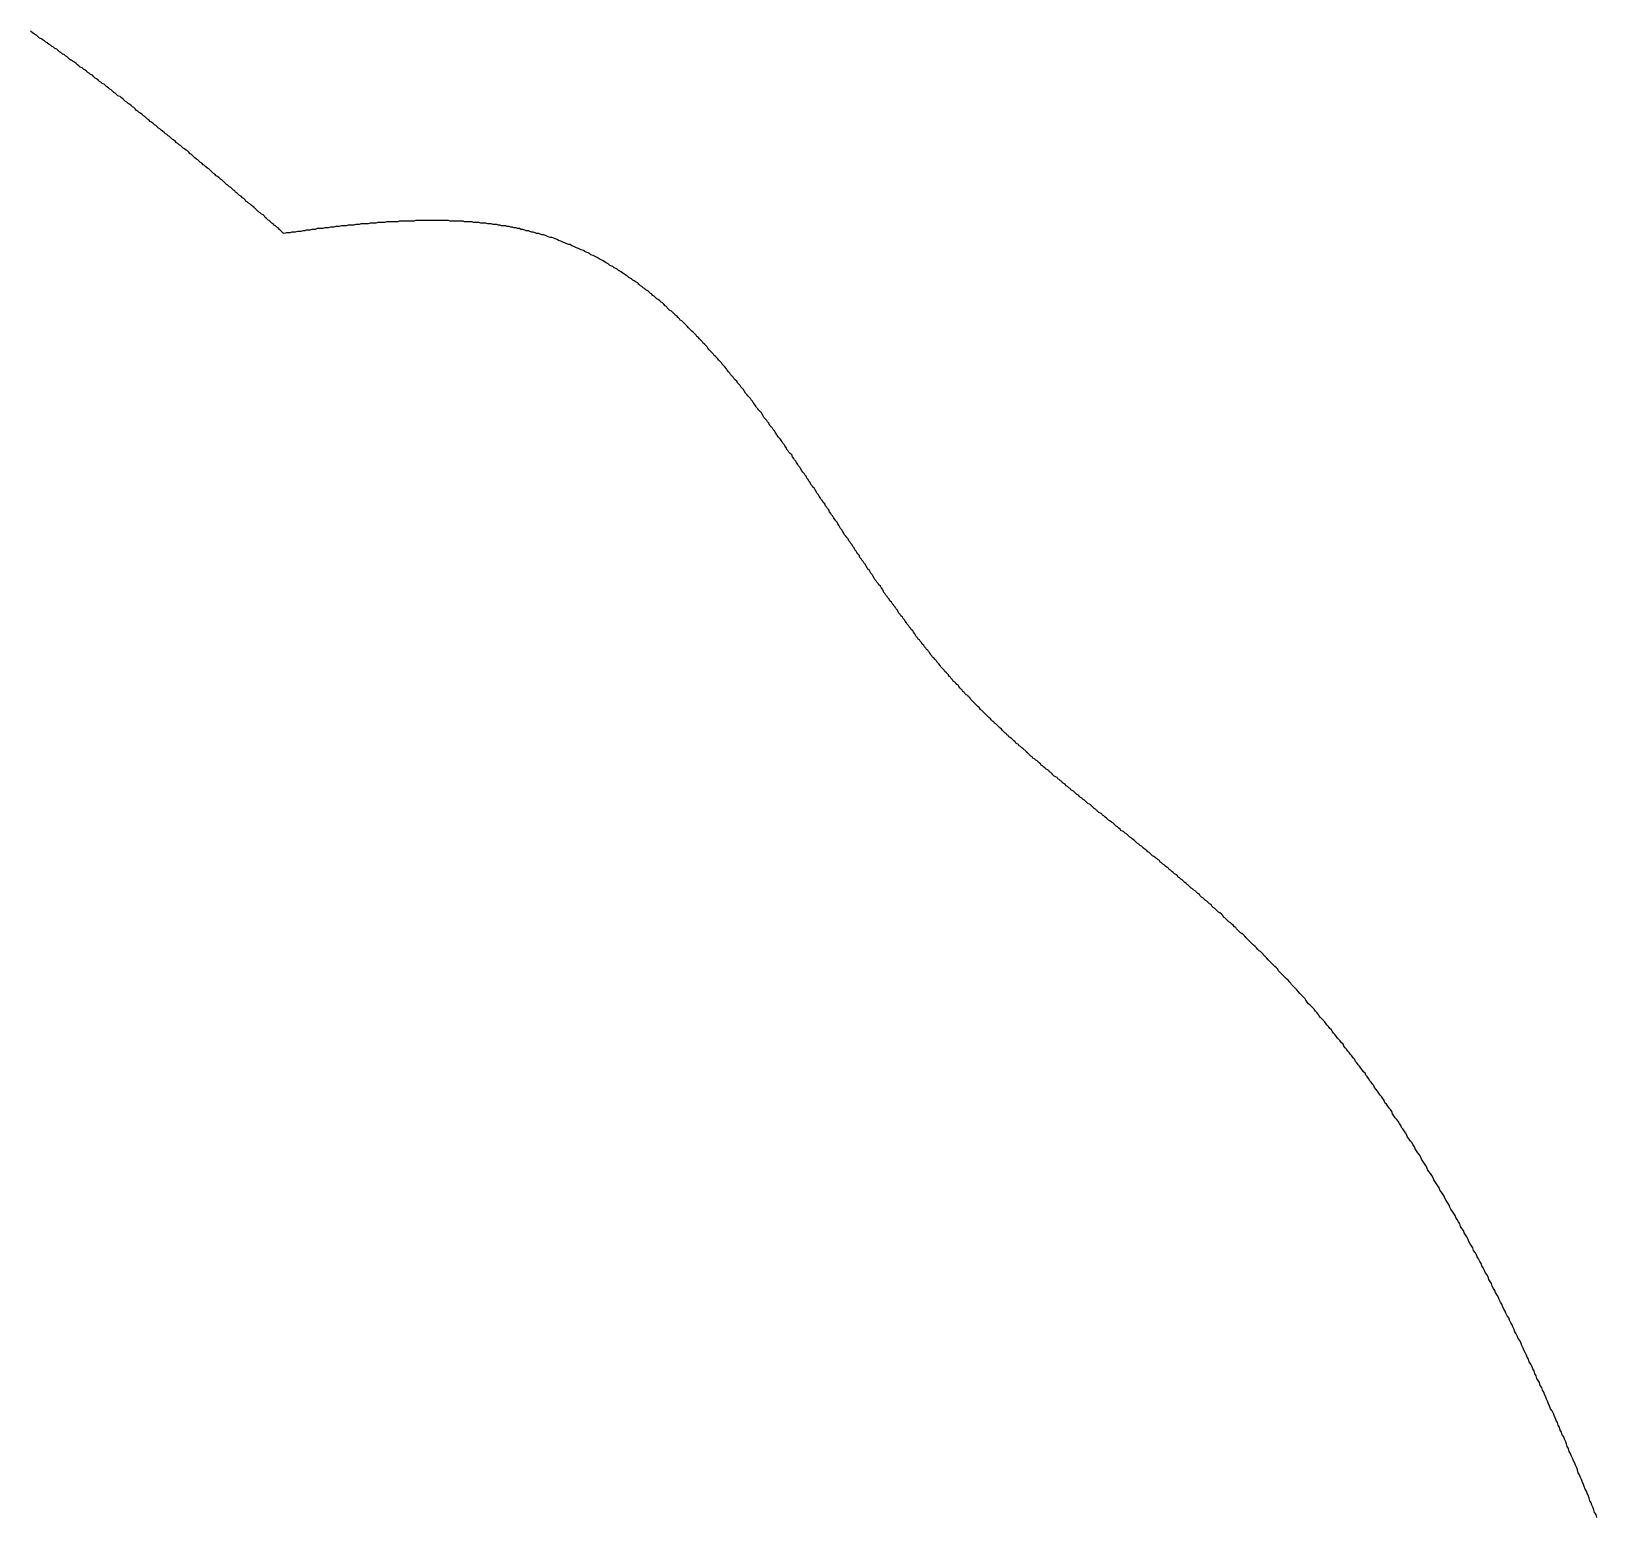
# Model space of a CAD drawing. Header units: millimetres. Extents: x 35 to 605, y 64 to 964.
# Drawn here: x 333.79 to 356.56, y 832.7 to 854.27 of the extents above; entities that cross this region are included whole.
import ezdxf

# ---------------------------------------------------------------- set-up
doc = ezdxf.new("R2010")
doc.units = ezdxf.units.MM
doc.layers.add('DRAW', color=7, linetype='Continuous')

msp = doc.modelspace()

# ---------------------------------------------------------------- linework, layer by layer
at = {"layer": 'DRAW'}
msp.add_polyline3d([(356.557, 832.658, 0), (356.547, 832.698, 0), (356.527, 832.728, 0), (356.517, 832.768, 0), (356.507, 832.798, 0), (356.487, 832.838, 0), (356.477, 832.868, 0), (356.457, 832.898, 0), (356.447, 832.938, 0), (356.437, 832.968, 0), (356.417, 833.008, 0), (356.407, 833.038, 0), (356.387, 833.068, 0), (356.377, 833.108, 0), (356.367, 833.138, 0), (356.347, 833.178, 0), (356.337, 833.208, 0), (356.317, 833.248, 0), (356.307, 833.278, 0), (356.287, 833.308, 0), (356.277, 833.348, 0), (356.267, 833.378, 0), (356.247, 833.418, 0), (356.237, 833.448, 0), (356.217, 833.488, 0), (356.207, 833.518, 0), (356.187, 833.558, 0), (356.177, 833.588, 0), (356.157, 833.618, 0), (356.147, 833.658, 0), (356.127, 833.688, 0), (356.117, 833.728, 0), (356.107, 833.758, 0), (356.087, 833.798, 0), (356.077, 833.828, 0), (356.057, 833.858, 0), (356.047, 833.898, 0), (356.027, 833.928, 0), (356.017, 833.968, 0), (355.997, 833.998, 0), (355.987, 834.038, 0), (355.967, 834.068, 0), (355.957, 834.098, 0), (355.937, 834.138, 0), (355.927, 834.168, 0), (355.907, 834.208, 0), (355.887, 834.238, 0), (355.877, 834.268, 0), (355.857, 834.308, 0), (355.847, 834.338, 0), (355.827, 834.378, 0), (355.817, 834.408, 0), (355.797, 834.448, 0), (355.787, 834.478, 0), (355.767, 834.508, 0), (355.757, 834.548, 0), (355.737, 834.578, 0), (355.727, 834.618, 0), (355.707, 834.648, 0), (355.687, 834.678, 0), (355.677, 834.718, 0), (355.657, 834.748, 0), (355.647, 834.788, 0), (355.627, 834.818, 0), (355.617, 834.848, 0), (355.597, 834.888, 0), (355.577, 834.918, 0), (355.567, 834.958, 0), (355.547, 834.988, 0), (355.537, 835.018, 0), (355.517, 835.058, 0), (355.497, 835.088, 0), (355.487, 835.118, 0), (355.467, 835.158, 0), (355.457, 835.188, 0), (355.437, 835.228, 0), (355.417, 835.258, 0), (355.407, 835.288, 0), (355.387, 835.328, 0), (355.367, 835.358, 0), (355.357, 835.388, 0), (355.337, 835.428, 0), (355.327, 835.458, 0), (355.307, 835.488, 0), (355.287, 835.528, 0), (355.277, 835.558, 0), (355.257, 835.588, 0), (355.237, 835.628, 0), (355.227, 835.658, 0), (355.207, 835.688, 0), (355.187, 835.728, 0), (355.177, 835.758, 0), (355.157, 835.788, 0), (355.137, 835.828, 0), (355.127, 835.858, 0), (355.107, 835.888, 0), (355.087, 835.928, 0), (355.077, 835.958, 0), (355.057, 835.988, 0), (355.037, 836.018, 0), (355.027, 836.058, 0), (355.007, 836.088, 0), (354.987, 836.118, 0), (354.977, 836.158, 0), (354.957, 836.188, 0), (354.937, 836.218, 0), (354.927, 836.248, 0), (354.907, 836.288, 0), (354.887, 836.318, 0), (354.877, 836.348, 0), (354.857, 836.378, 0), (354.837, 836.418, 0), (354.817, 836.448, 0), (354.807, 836.478, 0), (354.787, 836.508, 0), (354.767, 836.538, 0), (354.757, 836.578, 0), (354.737, 836.608, 0), (354.717, 836.638, 0), (354.697, 836.668, 0), (354.687, 836.698, 0), (354.667, 836.738, 0), (354.647, 836.768, 0), (354.627, 836.798, 0), (354.617, 836.828, 0), (354.597, 836.858, 0), (354.577, 836.888, 0), (354.567, 836.928, 0), (354.547, 836.958, 0), (354.527, 836.988, 0), (354.507, 837.018, 0), (354.497, 837.048, 0), (354.477, 837.078, 0), (354.457, 837.108, 0), (354.437, 837.138, 0), (354.417, 837.178, 0), (354.407, 837.208, 0), (354.387, 837.238, 0), (354.367, 837.268, 0), (354.347, 837.298, 0), (354.337, 837.328, 0), (354.317, 837.358, 0), (354.297, 837.388, 0), (354.277, 837.418, 0), (354.267, 837.448, 0), (354.247, 837.478, 0), (354.227, 837.508, 0), (354.207, 837.538, 0), (354.187, 837.568, 0), (354.177, 837.598, 0), (354.157, 837.628, 0), (354.137, 837.658, 0), (354.117, 837.688, 0), (354.097, 837.718, 0), (354.087, 837.748, 0), (354.067, 837.778, 0), (354.047, 837.808, 0), (354.027, 837.838, 0), (354.007, 837.868, 0), (353.997, 837.898, 0), (353.977, 837.928, 0), (353.957, 837.958, 0), (353.937, 837.988, 0), (353.917, 838.018, 0), (353.907, 838.048, 0), (353.887, 838.078, 0), (353.867, 838.108, 0), (353.847, 838.128, 0), (353.827, 838.158, 0), (353.807, 838.188, 0), (353.797, 838.218, 0), (353.777, 838.248, 0), (353.757, 838.278, 0), (353.737, 838.308, 0), (353.717, 838.328, 0), (353.707, 838.358, 0), (353.687, 838.388, 0), (353.667, 838.418, 0), (353.647, 838.448, 0), (353.627, 838.468, 0), (353.607, 838.498, 0), (353.587, 838.528, 0), (353.577, 838.558, 0), (353.557, 838.588, 0), (353.537, 838.608, 0), (353.517, 838.638, 0), (353.497, 838.668, 0), (353.477, 838.688, 0), (353.467, 838.718, 0), (353.447, 838.748, 0), (353.427, 838.778, 0), (353.407, 838.798, 0), (353.387, 838.828, 0), (353.367, 838.858, 0), (353.347, 838.878, 0), (353.327, 838.908, 0), (353.317, 838.938, 0), (353.297, 838.958, 0), (353.277, 838.988, 0), (353.257, 839.008, 0), (353.237, 839.038, 0), (353.217, 839.068, 0), (353.197, 839.088, 0), (353.187, 839.118, 0), (353.167, 839.138, 0), (353.147, 839.168, 0), (353.127, 839.188, 0), (353.107, 839.218, 0), (353.087, 839.238, 0), (353.067, 839.268, 0), (353.047, 839.288, 0), (353.037, 839.318, 0), (353.017, 839.338, 0), (352.997, 839.368, 0), (352.977, 839.388, 0), (352.957, 839.418, 0), (352.937, 839.438, 0), (352.917, 839.468, 0), (352.897, 839.488, 0), (352.877, 839.508, 0), (352.867, 839.538, 0), (352.847, 839.558, 0), (352.827, 839.588, 0), (352.807, 839.608, 0), (352.787, 839.628, 0), (352.767, 839.658, 0), (352.747, 839.678, 0), (352.727, 839.698, 0), (352.707, 839.728, 0), (352.697, 839.748, 0), (352.677, 839.768, 0), (352.657, 839.798, 0), (352.637, 839.818, 0), (352.617, 839.838, 0), (352.597, 839.868, 0), (352.577, 839.888, 0), (352.557, 839.908, 0), (352.537, 839.928, 0), (352.517, 839.958, 0), (352.507, 839.978, 0), (352.487, 839.998, 0), (352.467, 840.018, 0), (352.447, 840.048, 0), (352.427, 840.068, 0), (352.407, 840.088, 0), (352.387, 840.108, 0), (352.367, 840.128, 0), (352.347, 840.148, 0), (352.327, 840.178, 0), (352.317, 840.198, 0), (352.297, 840.218, 0), (352.277, 840.238, 0), (352.257, 840.258, 0), (352.237, 840.278, 0), (352.217, 840.298, 0), (352.197, 840.328, 0), (352.177, 840.348, 0), (352.157, 840.368, 0), (352.137, 840.388, 0), (352.117, 840.408, 0), (352.107, 840.428, 0), (352.087, 840.448, 0), (352.067, 840.468, 0), (352.047, 840.488, 0), (352.027, 840.508, 0), (352.007, 840.528, 0), (351.987, 840.548, 0), (351.967, 840.568, 0), (351.947, 840.588, 0), (351.927, 840.608, 0), (351.917, 840.628, 0), (351.897, 840.648, 0), (351.877, 840.668, 0), (351.857, 840.688, 0), (351.837, 840.708, 0), (351.817, 840.728, 0), (351.797, 840.748, 0), (351.777, 840.768, 0), (351.757, 840.788, 0), (351.737, 840.808, 0), (351.717, 840.828, 0), (351.707, 840.848, 0), (351.687, 840.868, 0), (351.667, 840.888, 0), (351.647, 840.898, 0), (351.627, 840.918, 0), (351.607, 840.938, 0), (351.587, 840.958, 0), (351.567, 840.978, 0), (351.547, 840.998, 0), (351.527, 841.018, 0), (351.507, 841.038, 0), (351.497, 841.048, 0), (351.477, 841.068, 0), (351.457, 841.088, 0), (351.437, 841.108, 0), (351.417, 841.128, 0), (351.397, 841.148, 0), (351.377, 841.158, 0), (351.357, 841.178, 0), (351.337, 841.198, 0), (351.317, 841.218, 0), (351.307, 841.238, 0), (351.287, 841.248, 0), (351.267, 841.268, 0), (351.247, 841.288, 0), (351.227, 841.308, 0), (351.207, 841.318, 0), (351.187, 841.338, 0), (351.167, 841.358, 0), (351.147, 841.378, 0), (351.127, 841.388, 0), (351.117, 841.408, 0), (351.097, 841.428, 0), (351.077, 841.448, 0), (351.057, 841.458, 0), (351.037, 841.478, 0), (351.017, 841.498, 0), (350.997, 841.518, 0), (350.977, 841.528, 0), (350.957, 841.548, 0), (350.947, 841.568, 0), (350.927, 841.578, 0), (350.907, 841.598, 0), (350.887, 841.618, 0), (350.867, 841.628, 0), (350.847, 841.648, 0), (350.827, 841.668, 0), (350.807, 841.678, 0), (350.787, 841.698, 0), (350.777, 841.718, 0), (350.757, 841.728, 0), (350.737, 841.748, 0), (350.717, 841.768, 0), (350.697, 841.778, 0), (350.677, 841.798, 0), (350.657, 841.808, 0), (350.637, 841.828, 0), (350.617, 841.848, 0), (350.607, 841.858, 0), (350.587, 841.878, 0), (350.567, 841.888, 0), (350.547, 841.908, 0), (350.527, 841.928, 0), (350.507, 841.938, 0), (350.487, 841.958, 0), (350.467, 841.968, 0), (350.457, 841.988, 0), (350.437, 842.008, 0), (350.417, 842.018, 0), (350.397, 842.038, 0), (350.377, 842.048, 0), (350.357, 842.068, 0), (350.337, 842.078, 0), (350.327, 842.098, 0), (350.307, 842.108, 0), (350.287, 842.128, 0), (350.267, 842.148, 0), (350.247, 842.158, 0), (350.227, 842.178, 0), (350.207, 842.188, 0), (350.197, 842.208, 0), (350.177, 842.218, 0), (350.157, 842.238, 0), (350.137, 842.248, 0), (350.117, 842.268, 0), (350.097, 842.278, 0), (350.077, 842.298, 0), (350.067, 842.308, 0), (350.047, 842.328, 0), (350.027, 842.338, 0), (350.007, 842.358, 0), (349.987, 842.368, 0), (349.967, 842.388, 0), (349.957, 842.398, 0), (349.937, 842.418, 0), (349.917, 842.428, 0), (349.897, 842.448, 0), (349.877, 842.458, 0), (349.857, 842.478, 0), (349.847, 842.488, 0), (349.827, 842.508, 0), (349.807, 842.518, 0), (349.787, 842.538, 0), (349.767, 842.548, 0), (349.747, 842.568, 0), (349.737, 842.578, 0), (349.717, 842.598, 0), (349.697, 842.608, 0), (349.677, 842.628, 0), (349.657, 842.638, 0), (349.637, 842.648, 0), (349.627, 842.668, 0), (349.607, 842.678, 0), (349.587, 842.698, 0), (349.567, 842.708, 0), (349.547, 842.728, 0), (349.537, 842.738, 0), (349.517, 842.758, 0), (349.497, 842.768, 0), (349.477, 842.788, 0), (349.457, 842.798, 0), (349.447, 842.808, 0), (349.427, 842.828, 0), (349.407, 842.838, 0), (349.387, 842.858, 0), (349.367, 842.868, 0), (349.357, 842.888, 0), (349.337, 842.898, 0), (349.317, 842.908, 0), (349.297, 842.928, 0), (349.287, 842.938, 0), (349.267, 842.958, 0), (349.247, 842.968, 0), (349.227, 842.988, 0), (349.207, 842.998, 0), (349.197, 843.018, 0), (349.177, 843.028, 0), (349.157, 843.038, 0), (349.137, 843.058, 0), (349.127, 843.068, 0), (349.107, 843.088, 0), (349.087, 843.098, 0), (349.067, 843.118, 0), (349.047, 843.128, 0), (349.037, 843.138, 0), (349.017, 843.158, 0), (348.997, 843.168, 0), (348.977, 843.188, 0), (348.967, 843.198, 0), (348.947, 843.218, 0), (348.927, 843.228, 0), (348.907, 843.238, 0), (348.897, 843.258, 0), (348.877, 843.268, 0), (348.857, 843.288, 0), (348.837, 843.298, 0), (348.827, 843.318, 0), (348.807, 843.328, 0), (348.787, 843.338, 0), (348.777, 843.358, 0), (348.757, 843.368, 0), (348.737, 843.388, 0), (348.717, 843.398, 0), (348.707, 843.418, 0), (348.687, 843.428, 0), (348.667, 843.438, 0), (348.647, 843.458, 0), (348.637, 843.468, 0), (348.617, 843.488, 0), (348.597, 843.498, 0), (348.587, 843.518, 0), (348.567, 843.528, 0), (348.547, 843.538, 0), (348.527, 843.558, 0), (348.517, 843.568, 0), (348.497, 843.588, 0), (348.477, 843.598, 0), (348.467, 843.618, 0), (348.447, 843.628, 0), (348.427, 843.648, 0), (348.417, 843.658, 0), (348.397, 843.668, 0), (348.377, 843.688, 0), (348.357, 843.698, 0), (348.347, 843.718, 0), (348.327, 843.728, 0), (348.307, 843.748, 0), (348.297, 843.758, 0), (348.277, 843.778, 0), (348.257, 843.788, 0), (348.247, 843.808, 0), (348.227, 843.818, 0), (348.207, 843.838, 0), (348.197, 843.848, 0), (348.177, 843.868, 0), (348.157, 843.878, 0), (348.147, 843.898, 0), (348.127, 843.908, 0), (348.107, 843.918, 0), (348.097, 843.938, 0), (348.077, 843.948, 0), (348.057, 843.968, 0), (348.047, 843.978, 0), (348.027, 843.998, 0), (348.007, 844.008, 0), (347.997, 844.028, 0), (347.977, 844.038, 0), (347.967, 844.058, 0), (347.947, 844.068, 0), (347.927, 844.088, 0), (347.917, 844.098, 0), (347.897, 844.118, 0), (347.877, 844.138, 0), (347.867, 844.148, 0), (347.847, 844.168, 0), (347.837, 844.178, 0), (347.817, 844.198, 0), (347.797, 844.208, 0), (347.787, 844.228, 0), (347.767, 844.238, 0), (347.747, 844.258, 0), (347.737, 844.268, 0), (347.717, 844.288, 0), (347.707, 844.298, 0), (347.687, 844.318, 0), (347.667, 844.338, 0), (347.657, 844.348, 0), (347.637, 844.368, 0), (347.627, 844.378, 0), (347.607, 844.398, 0), (347.587, 844.408, 0), (347.577, 844.428, 0), (347.557, 844.448, 0), (347.547, 844.458, 0), (347.527, 844.478, 0), (347.517, 844.488, 0), (347.497, 844.508, 0), (347.477, 844.528, 0), (347.467, 844.538, 0), (347.447, 844.558, 0), (347.437, 844.578, 0), (347.417, 844.588, 0), (347.407, 844.608, 0), (347.387, 844.618, 0), (347.367, 844.638, 0), (347.357, 844.658, 0), (347.337, 844.668, 0), (347.327, 844.688, 0), (347.307, 844.708, 0), (347.297, 844.718, 0), (347.277, 844.738, 0), (347.267, 844.758, 0), (347.247, 844.768, 0), (347.237, 844.788, 0), (347.217, 844.808, 0), (347.197, 844.818, 0), (347.187, 844.838, 0), (347.167, 844.858, 0), (347.157, 844.878, 0), (347.137, 844.888, 0), (347.127, 844.908, 0), (347.107, 844.928, 0), (347.097, 844.938, 0), (347.077, 844.958, 0), (347.067, 844.978, 0), (347.047, 844.998, 0), (347.037, 845.008, 0), (347.017, 845.028, 0), (347.007, 845.048, 0), (346.987, 845.068, 0), (346.977, 845.078, 0), (346.957, 845.098, 0), (346.947, 845.118, 0), (346.927, 845.138, 0), (346.917, 845.158, 0), (346.897, 845.168, 0), (346.887, 845.188, 0), (346.867, 845.208, 0), (346.857, 845.228, 0), (346.837, 845.248, 0), (346.827, 845.268, 0), (346.807, 845.278, 0), (346.797, 845.298, 0), (346.777, 845.318, 0), (346.767, 845.338, 0), (346.747, 845.358, 0), (346.737, 845.378, 0), (346.717, 845.398, 0), (346.707, 845.418, 0), (346.687, 845.428, 0), (346.677, 845.448, 0), (346.657, 845.468, 0), (346.647, 845.488, 0), (346.637, 845.508, 0), (346.617, 845.528, 0), (346.607, 845.548, 0), (346.587, 845.568, 0), (346.577, 845.588, 0), (346.557, 845.608, 0), (346.547, 845.628, 0), (346.527, 845.648, 0), (346.517, 845.668, 0), (346.497, 845.688, 0), (346.487, 845.708, 0), (346.467, 845.728, 0), (346.457, 845.748, 0), (346.437, 845.768, 0), (346.427, 845.788, 0), (346.407, 845.808, 0), (346.397, 845.828, 0), (346.387, 845.848, 0), (346.367, 845.868, 0), (346.357, 845.888, 0), (346.337, 845.908, 0), (346.327, 845.928, 0), (346.307, 845.948, 0), (346.297, 845.968, 0), (346.277, 845.988, 0), (346.267, 846.008, 0), (346.247, 846.028, 0), (346.237, 846.048, 0), (346.217, 846.068, 0), (346.207, 846.088, 0), (346.187, 846.108, 0), (346.177, 846.138, 0), (346.167, 846.158, 0), (346.147, 846.178, 0), (346.137, 846.198, 0), (346.117, 846.218, 0), (346.107, 846.238, 0), (346.087, 846.258, 0), (346.077, 846.278, 0), (346.057, 846.298, 0), (346.047, 846.318, 0), (346.027, 846.348, 0), (346.017, 846.368, 0), (345.997, 846.388, 0), (345.987, 846.408, 0), (345.977, 846.428, 0), (345.957, 846.448, 0), (345.947, 846.468, 0), (345.927, 846.498, 0), (345.917, 846.518, 0), (345.897, 846.538, 0), (345.887, 846.558, 0), (345.867, 846.578, 0), (345.857, 846.598, 0), (345.837, 846.618, 0), (345.827, 846.648, 0), (345.807, 846.668, 0), (345.797, 846.688, 0), (345.787, 846.708, 0), (345.767, 846.728, 0), (345.757, 846.758, 0), (345.737, 846.778, 0), (345.727, 846.798, 0), (345.707, 846.818, 0), (345.697, 846.838, 0), (345.677, 846.858, 0), (345.667, 846.888, 0), (345.647, 846.908, 0), (345.637, 846.928, 0), (345.617, 846.948, 0), (345.607, 846.968, 0), (345.587, 846.998, 0), (345.577, 847.018, 0), (345.557, 847.038, 0), (345.547, 847.058, 0), (345.537, 847.078, 0), (345.517, 847.108, 0), (345.507, 847.128, 0), (345.487, 847.148, 0), (345.477, 847.168, 0), (345.457, 847.198, 0), (345.447, 847.218, 0), (345.427, 847.238, 0), (345.417, 847.258, 0), (345.397, 847.278, 0), (345.387, 847.308, 0), (345.367, 847.328, 0), (345.357, 847.348, 0), (345.337, 847.368, 0), (345.327, 847.398, 0), (345.307, 847.418, 0), (345.297, 847.438, 0), (345.277, 847.458, 0), (345.267, 847.478, 0), (345.247, 847.508, 0), (345.237, 847.528, 0), (345.217, 847.548, 0), (345.207, 847.568, 0), (345.187, 847.598, 0), (345.177, 847.618, 0), (345.157, 847.638, 0), (345.147, 847.658, 0), (345.127, 847.678, 0), (345.117, 847.708, 0), (345.097, 847.728, 0), (345.087, 847.748, 0), (345.067, 847.768, 0), (345.057, 847.798, 0), (345.037, 847.818, 0), (345.027, 847.838, 0), (345.007, 847.858, 0), (344.997, 847.878, 0), (344.977, 847.908, 0), (344.967, 847.928, 0), (344.947, 847.948, 0), (344.937, 847.968, 0), (344.917, 847.998, 0), (344.907, 848.018, 0), (344.887, 848.038, 0), (344.877, 848.058, 0), (344.857, 848.078, 0), (344.847, 848.108, 0), (344.827, 848.128, 0), (344.807, 848.148, 0), (344.797, 848.168, 0), (344.777, 848.188, 0), (344.767, 848.218, 0), (344.747, 848.238, 0), (344.737, 848.258, 0), (344.717, 848.278, 0), (344.707, 848.298, 0), (344.687, 848.328, 0), (344.677, 848.348, 0), (344.657, 848.368, 0), (344.637, 848.388, 0), (344.627, 848.408, 0), (344.607, 848.438, 0), (344.597, 848.458, 0), (344.577, 848.478, 0), (344.567, 848.498, 0), (344.547, 848.518, 0), (344.527, 848.538, 0), (344.517, 848.568, 0), (344.497, 848.588, 0), (344.487, 848.608, 0), (344.467, 848.628, 0), (344.447, 848.648, 0), (344.437, 848.668, 0), (344.417, 848.698, 0), (344.407, 848.718, 0), (344.387, 848.738, 0), (344.367, 848.758, 0), (344.357, 848.778, 0), (344.337, 848.798, 0), (344.327, 848.818, 0), (344.307, 848.848, 0), (344.287, 848.868, 0), (344.277, 848.888, 0), (344.257, 848.908, 0), (344.247, 848.928, 0), (344.227, 848.948, 0), (344.207, 848.968, 0), (344.197, 848.988, 0), (344.177, 849.008, 0), (344.157, 849.038, 0), (344.147, 849.058, 0), (344.127, 849.078, 0), (344.107, 849.098, 0), (344.097, 849.118, 0), (344.077, 849.138, 0), (344.057, 849.158, 0), (344.047, 849.178, 0), (344.027, 849.198, 0), (344.007, 849.218, 0), (343.997, 849.238, 0), (343.977, 849.258, 0), (343.957, 849.278, 0), (343.947, 849.298, 0), (343.927, 849.318, 0), (343.907, 849.338, 0), (343.897, 849.358, 0), (343.877, 849.388, 0), (343.857, 849.408, 0), (343.837, 849.428, 0), (343.827, 849.448, 0), (343.807, 849.468, 0), (343.787, 849.488, 0), (343.767, 849.508, 0), (343.757, 849.518, 0), (343.737, 849.538, 0), (343.717, 849.558, 0), (343.707, 849.578, 0), (343.687, 849.598, 0), (343.667, 849.618, 0), (343.647, 849.638, 0), (343.627, 849.658, 0), (343.617, 849.678, 0), (343.597, 849.698, 0), (343.577, 849.718, 0), (343.557, 849.738, 0), (343.547, 849.758, 0), (343.527, 849.778, 0), (343.507, 849.798, 0), (343.487, 849.818, 0), (343.467, 849.828, 0), (343.457, 849.848, 0), (343.437, 849.868, 0), (343.417, 849.888, 0), (343.397, 849.908, 0), (343.377, 849.928, 0), (343.357, 849.948, 0), (343.347, 849.958, 0), (343.327, 849.978, 0), (343.307, 849.998, 0), (343.287, 850.018, 0), (343.267, 850.038, 0), (343.247, 850.058, 0), (343.227, 850.068, 0), (343.217, 850.088, 0), (343.197, 850.108, 0), (343.177, 850.128, 0), (343.157, 850.138, 0), (343.137, 850.158, 0), (343.117, 850.178, 0), (343.097, 850.198, 0), (343.077, 850.208, 0), (343.057, 850.228, 0), (343.037, 850.248, 0), (343.027, 850.268, 0), (343.007, 850.278, 0), (342.987, 850.298, 0), (342.967, 850.318, 0), (342.947, 850.328, 0), (342.927, 850.348, 0), (342.907, 850.368, 0), (342.887, 850.378, 0), (342.867, 850.398, 0), (342.847, 850.418, 0), (342.827, 850.428, 0), (342.807, 850.448, 0), (342.787, 850.458, 0), (342.767, 850.478, 0), (342.747, 850.498, 0), (342.727, 850.508, 0), (342.707, 850.528, 0), (342.687, 850.538, 0), (342.667, 850.558, 0), (342.647, 850.568, 0), (342.627, 850.588, 0), (342.607, 850.608, 0), (342.587, 850.618, 0), (342.557, 850.638, 0), (342.537, 850.648, 0), (342.517, 850.668, 0), (342.497, 850.678, 0), (342.477, 850.688, 0), (342.457, 850.708, 0), (342.437, 850.718, 0), (342.417, 850.738, 0), (342.397, 850.748, 0), (342.367, 850.768, 0), (342.347, 850.778, 0), (342.327, 850.788, 0), (342.307, 850.808, 0), (342.287, 850.818, 0), (342.267, 850.828, 0), (342.247, 850.848, 0), (342.217, 850.858, 0), (342.197, 850.868, 0), (342.177, 850.888, 0), (342.157, 850.898, 0), (342.137, 850.908, 0), (342.107, 850.928, 0), (342.087, 850.938, 0), (342.067, 850.948, 0), (342.047, 850.958, 0), (342.017, 850.978, 0), (341.997, 850.988, 0), (341.977, 850.998, 0), (341.957, 851.008, 0), (341.927, 851.018, 0), (341.907, 851.038, 0), (341.887, 851.048, 0), (341.857, 851.058, 0), (341.837, 851.068, 0), (341.817, 851.078, 0), (341.787, 851.088, 0), (341.767, 851.098, 0), (341.747, 851.108, 0), (341.717, 851.118, 0), (341.697, 851.128, 0), (341.677, 851.138, 0), (341.647, 851.148, 0), (341.627, 851.168, 0), (341.607, 851.168, 0), (341.577, 851.178, 0), (341.557, 851.188, 0), (341.527, 851.198, 0), (341.507, 851.208, 0), (341.487, 851.218, 0), (341.457, 851.228, 0), (341.437, 851.238, 0), (341.407, 851.248, 0), (341.387, 851.258, 0), (341.357, 851.268, 0), (341.337, 851.268, 0), (341.307, 851.278, 0), (341.287, 851.288, 0), (341.267, 851.298, 0), (341.237, 851.308, 0), (341.217, 851.308, 0), (341.187, 851.318, 0), (341.167, 851.328, 0), (341.137, 851.328, 0), (341.117, 851.338, 0), (341.087, 851.348, 0), (341.067, 851.348, 0), (341.037, 851.358, 0), (341.017, 851.368, 0), (340.987, 851.368, 0), (340.967, 851.378, 0), (340.937, 851.388, 0), (340.907, 851.388, 0), (340.887, 851.398, 0), (340.857, 851.398, 0), (340.837, 851.408, 0), (340.807, 851.408, 0), (340.787, 851.418, 0), (340.757, 851.418, 0), (340.737, 851.428, 0), (340.707, 851.428, 0), (340.687, 851.438, 0), (340.657, 851.438, 0), (340.627, 851.438, 0), (340.607, 851.448, 0), (340.577, 851.448, 0), (340.557, 851.458, 0), (340.527, 851.458, 0), (340.507, 851.458, 0), (340.477, 851.468, 0), (340.447, 851.468, 0), (340.427, 851.468, 0), (340.397, 851.478, 0), (340.377, 851.478, 0), (340.347, 851.478, 0), (340.327, 851.478, 0), (340.297, 851.488, 0), (340.267, 851.488, 0), (340.247, 851.488, 0), (340.217, 851.488, 0), (340.197, 851.498, 0), (340.167, 851.498, 0), (340.137, 851.498, 0), (340.117, 851.498, 0), (340.087, 851.498, 0), (340.067, 851.508, 0), (340.037, 851.508, 0), (340.007, 851.508, 0), (339.987, 851.508, 0), (339.957, 851.508, 0), (339.927, 851.508, 0), (339.907, 851.508, 0), (339.877, 851.508, 0), (339.857, 851.518, 0), (339.827, 851.518, 0), (339.797, 851.518, 0), (339.777, 851.518, 0), (339.747, 851.518, 0), (339.717, 851.518, 0), (339.697, 851.518, 0), (339.667, 851.518, 0), (339.647, 851.518, 0), (339.617, 851.518, 0), (339.587, 851.518, 0), (339.567, 851.518, 0), (339.537, 851.518, 0), (339.507, 851.518, 0), (339.487, 851.518, 0), (339.457, 851.518, 0), (339.437, 851.518, 0), (339.407, 851.518, 0), (339.377, 851.518, 0), (339.357, 851.508, 0), (339.327, 851.508, 0), (339.297, 851.508, 0), (339.277, 851.508, 0), (339.247, 851.508, 0), (339.217, 851.508, 0), (339.197, 851.508, 0), (339.167, 851.508, 0), (339.137, 851.508, 0), (339.117, 851.498, 0), (339.087, 851.498, 0), (339.057, 851.498, 0), (339.037, 851.498, 0), (339.007, 851.498, 0), (338.987, 851.498, 0), (338.957, 851.498, 0), (338.927, 851.488, 0), (338.907, 851.488, 0), (338.877, 851.488, 0), (338.847, 851.488, 0), (338.827, 851.488, 0), (338.797, 851.478, 0), (338.767, 851.478, 0), (338.747, 851.478, 0), (338.717, 851.478, 0), (338.687, 851.468, 0), (338.667, 851.468, 0), (338.637, 851.468, 0), (338.607, 851.468, 0), (338.587, 851.468, 0), (338.557, 851.458, 0), (338.527, 851.458, 0), (338.507, 851.458, 0), (338.477, 851.448, 0), (338.447, 851.448, 0), (338.427, 851.448, 0), (338.397, 851.448, 0), (338.367, 851.438, 0), (338.347, 851.438, 0), (338.317, 851.438, 0), (338.297, 851.438, 0), (338.267, 851.428, 0), (338.237, 851.428, 0), (338.217, 851.428, 0), (338.187, 851.418, 0), (338.157, 851.418, 0), (338.137, 851.418, 0), (338.107, 851.408, 0), (338.077, 851.408, 0), (338.057, 851.408, 0), (338.027, 851.398, 0), (337.997, 851.398, 0), (337.977, 851.398, 0), (337.947, 851.398, 0), (337.917, 851.388, 0), (337.897, 851.388, 0), (337.867, 851.388, 0), (337.837, 851.378, 0), (337.817, 851.378, 0), (337.787, 851.378, 0), (337.767, 851.368, 0), (337.737, 851.368, 0), (337.707, 851.358, 0), (337.687, 851.358, 0), (337.657, 851.358, 0), (337.627, 851.348, 0), (337.607, 851.348, 0), (337.577, 851.348, 0), (337.547, 851.338, 0), (337.527, 851.338, 0), (337.497, 851.338, 0), (337.467, 851.328, 0), (337.447, 851.338, 0), (337.427, 851.358, 0), (337.417, 851.368, 0), (337.397, 851.388, 0), (337.377, 851.408, 0), (337.357, 851.418, 0), (337.337, 851.438, 0), (337.317, 851.448, 0), (337.307, 851.468, 0), (337.287, 851.478, 0), (337.267, 851.498, 0), (337.247, 851.518, 0), (337.227, 851.528, 0), (337.207, 851.548, 0), (337.187, 851.558, 0), (337.177, 851.578, 0), (337.157, 851.598, 0), (337.137, 851.608, 0), (337.117, 851.628, 0), (337.097, 851.638, 0), (337.077, 851.658, 0), (337.057, 851.678, 0), (337.047, 851.688, 0), (337.027, 851.708, 0), (337.007, 851.718, 0), (336.987, 851.738, 0), (336.967, 851.758, 0), (336.947, 851.768, 0), (336.927, 851.788, 0), (336.907, 851.798, 0), (336.897, 851.818, 0), (336.877, 851.838, 0), (336.857, 851.848, 0), (336.837, 851.868, 0), (336.817, 851.878, 0), (336.797, 851.898, 0), (336.777, 851.918, 0), (336.757, 851.928, 0), (336.747, 851.948, 0), (336.727, 851.958, 0), (336.707, 851.978, 0), (336.687, 851.998, 0), (336.667, 852.008, 0), (336.647, 852.028, 0), (336.627, 852.038, 0), (336.607, 852.058, 0), (336.587, 852.078, 0), (336.577, 852.088, 0), (336.557, 852.108, 0), (336.537, 852.118, 0), (336.517, 852.138, 0), (336.497, 852.158, 0), (336.477, 852.168, 0), (336.457, 852.188, 0), (336.437, 852.198, 0), (336.417, 852.218, 0), (336.397, 852.238, 0), (336.387, 852.248, 0), (336.367, 852.268, 0), (336.347, 852.278, 0), (336.327, 852.298, 0), (336.307, 852.318, 0), (336.287, 852.328, 0), (336.267, 852.348, 0), (336.247, 852.358, 0), (336.227, 852.378, 0), (336.207, 852.398, 0), (336.187, 852.408, 0), (336.167, 852.428, 0), (336.157, 852.438, 0), (336.137, 852.458, 0), (336.117, 852.478, 0), (336.097, 852.488, 0), (336.077, 852.508, 0), (336.057, 852.528, 0), (336.037, 852.538, 0), (336.017, 852.558, 0), (335.997, 852.568, 0), (335.977, 852.588, 0), (335.957, 852.608, 0), (335.937, 852.618, 0), (335.917, 852.638, 0), (335.897, 852.648, 0), (335.877, 852.668, 0), (335.857, 852.688, 0), (335.837, 852.698, 0), (335.817, 852.718, 0), (335.797, 852.738, 0), (335.777, 852.748, 0), (335.757, 852.768, 0), (335.737, 852.778, 0), (335.717, 852.798, 0), (335.697, 852.818, 0), (335.677, 852.828, 0), (335.657, 852.848, 0), (335.637, 852.858, 0), (335.617, 852.878, 0), (335.597, 852.898, 0), (335.577, 852.908, 0), (335.557, 852.928, 0), (335.537, 852.948, 0), (335.517, 852.958, 0), (335.497, 852.978, 0), (335.477, 852.988, 0), (335.457, 853.008, 0), (335.437, 853.028, 0), (335.417, 853.038, 0), (335.397, 853.058, 0), (335.377, 853.078, 0), (335.357, 853.088, 0), (335.337, 853.108, 0), (335.317, 853.118, 0), (335.297, 853.138, 0), (335.277, 853.158, 0), (335.257, 853.168, 0), (335.237, 853.188, 0), (335.217, 853.208, 0), (335.197, 853.218, 0), (335.177, 853.238, 0), (335.157, 853.248, 0), (335.137, 853.268, 0), (335.117, 853.288, 0), (335.097, 853.298, 0), (335.077, 853.318, 0), (335.047, 853.328, 0), (335.027, 853.348, 0), (335.007, 853.368, 0), (334.987, 853.378, 0), (334.967, 853.398, 0), (334.947, 853.418, 0), (334.927, 853.428, 0), (334.907, 853.448, 0), (334.887, 853.458, 0), (334.867, 853.478, 0), (334.847, 853.498, 0), (334.817, 853.508, 0), (334.797, 853.528, 0), (334.777, 853.538, 0), (334.757, 853.558, 0), (334.737, 853.578, 0), (334.717, 853.588, 0), (334.697, 853.608, 0), (334.677, 853.628, 0), (334.647, 853.638, 0), (334.627, 853.658, 0), (334.607, 853.668, 0), (334.587, 853.688, 0), (334.567, 853.708, 0), (334.547, 853.718, 0), (334.527, 853.738, 0), (334.497, 853.748, 0), (334.477, 853.768, 0), (334.457, 853.778, 0), (334.437, 853.798, 0), (334.417, 853.818, 0), (334.397, 853.828, 0), (334.367, 853.848, 0), (334.347, 853.858, 0), (334.327, 853.878, 0), (334.307, 853.898, 0), (334.287, 853.908, 0), (334.267, 853.928, 0), (334.237, 853.938, 0), (334.217, 853.958, 0), (334.197, 853.968, 0), (334.177, 853.988, 0), (334.157, 854.008, 0), (334.127, 854.018, 0), (334.107, 854.038, 0), (334.087, 854.048, 0), (334.067, 854.068, 0), (334.047, 854.078, 0), (334.017, 854.098, 0), (333.997, 854.108, 0), (333.977, 854.128, 0), (333.957, 854.138, 0), (333.937, 854.158, 0), (333.907, 854.168, 0), (333.887, 854.188, 0), (333.867, 854.208, 0), (333.847, 854.218, 0), (333.817, 854.238, 0), (333.797, 854.248, 0), (333.777, 854.268, 0)], dxfattribs=at)

doc.saveas('drawing.dxf')
